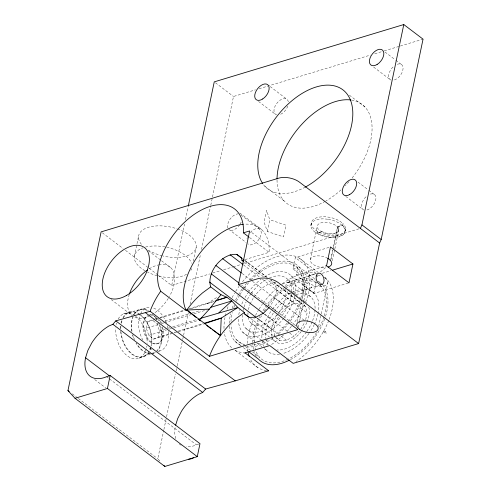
<?xml version="1.0" encoding="UTF-8"?>
<svg xmlns="http://www.w3.org/2000/svg" width="491" height="491" viewBox="0 0 491 491"><rect width="100%" height="100%" fill="white"/><g stroke="black" fill="none" stroke-linecap="round" stroke-linejoin="round"><path stroke-width="0.37" stroke-dasharray="2.46 1.84" d="M244.935 259.616L269.056 252.319L269.16 250.913A56.213 33.001 -52.8 0 0 244.579 224.178M330.553 260.629L332.708 250.189M333.328 247.206L337.575 226.652L342.442 225.179L342.798 225.467A17.412 8.869 11.8 0 1 340.355 235.987A17.412 8.869 11.8 0 1 319.709 234.397L316.94 232.887L322.041 231.586A10.943 5.573 11.8 0 0 335.132 233.182A10.943 5.573 11.8 0 0 337.759 226.83L337.575 226.652M134.362 256.284L138.572 236.165M146.263 328.197L147.601 321.783L152.026 319.88L156.936 323.606L159.458 330.781L158.12 337.194L153.695 339.097L148.785 335.371L146.263 328.197L158.734 324.428M158.311 275.279L171.697 285.437L184.524 224.068M185.463 219.581L188.121 206.858M193.245 261.31L196.204 247.157M159.802 460.963L157.783 458.772L163.742 430.269M163.896 429.515L166.406 417.516M166.566 416.767L175.496 374.013M176.128 371.012L177.067 366.513M177.22 365.758L182.554 340.257M182.707 339.508L188.354 312.503M190.078 304.254L200.58 254M201.519 249.496L210.614 205.993M210.768 205.244L212.339 197.744M212.493 196.995L233.501 96.481L255.455 89.841M267.337 231.482L269.786 219.747L266.533 210.406L264.084 222.141L267.337 231.482L283.534 236.901L285.983 225.166L269.786 219.747M295.821 325.772L270.216 306.341L274.905 298L276.623 289.788L275.697 286.063L266.674 279.213M274.886 335.74L273.64 330.725L275.359 322.519L278.606 316.738M303.855 300.615L307.427 283.51L296.202 274.991L297.773 267.466L250.263 231.414M348.266 283.074L313.847 293.483L302.622 284.964L304.193 277.44L292.967 268.921L295.337 257.603L329.749 247.169M297.294 321.685L301.799 300.118M301.953 299.375L306.304 278.55M310.244 259.69L317.241 226.185M298.264 327.38L299.504 321.433M299.663 320.691L303.702 301.357M305.697 319.635L307.096 312.92L305.5 306.476L271.278 280.508M313.847 293.483L316.124 282.613M317.333 276.82L317.634 275.371M330.989 259.254L332.855 250.324M333.008 249.581L337.673 227.253L336.126 225.78A10.943 5.573 11.8 0 0 320.93 222.877A10.943 5.573 11.8 0 0 319.85 230.702L321.955 232.004A10.943 5.573 11.8 0 0 335.046 233.599A10.943 5.573 11.8 0 0 337.673 227.253M318.628 326.521L321.114 314.621M321.267 313.878L327.792 282.644M332.358 260.807L334.69 249.643M334.844 248.9L338.821 229.874M310.852 225.731L311.288 223.638M317.29 231.212L316.855 233.311L321.691 231.844L321.783 231.427M358.915 228.843L340.711 234.311A17.412 8.869 11.8 0 1 320.058 232.722L316.474 230.77A17.412 8.869 11.8 0 1 316.143 217.973A17.412 8.869 11.8 0 1 340.373 221.521L342.792 223.503L342.356 225.596L337.483 227.069M345.124 230.745L345.56 228.653M300.695 329.473L305.021 321.765M305.5 306.476L300.903 303.07L294.226 303.383L286.781 307.341L280.048 314.172L241.547 284.958M275.813 337.593L279.839 340.576L286.517 340.263L293.962 336.298L299.142 331.044M320.402 271.959L325.699 267.546A10.943 5.573 11.8 0 1 314.952 265.502L312.847 264.201A10.943 5.573 11.8 0 1 312.927 256.75A10.943 5.573 11.8 0 1 327.024 257.971M190.852 308.704L206.981 303.825L217.789 296.779M198.757 444.017L193.749 445.877A32.332 18.983 -52.8 0 1 186.132 446.755M206.981 303.825L214.088 301.474M259.113 88.736L370.349 55.09M374.743 53.764L383.526 51.107M384.257 50.886L399.625 46.24M400.355 46.019L423.046 39.157M171.697 285.437L209.743 273.929M212.671 273.045L220.717 270.609M223.644 269.725L232.421 267.067M233.157 266.846L241.204 264.416M241.934 264.189L340.711 234.311A17.412 8.869 11.8 0 0 343.148 223.792L342.792 223.503M123.603 313.829L128.415 312.374M128.581 312.847L138.941 309.711M139.106 310.183L146.134 308.06M292.967 268.921L297.773 267.466M296.202 274.991L324.373 266.466M153.493 319.438L157.163 318.328M160.097 317.438L184.315 310.116M188.722 308.784L214.407 301.014M147.601 321.783L153.468 320.009M156.402 319.125L159.33 318.236M160.066 318.015L184.99 310.478M275.697 286.063L281.539 284.295M282.276 284.074L304.193 277.44M287.769 282.46L315.94 273.941M322.182 273.315L330.971 270.651M156.936 323.606L159.133 322.943M159.87 322.722L162.073 322.053M165.007 321.169L191.429 313.172M192.165 312.951L200.236 310.508M161.668 323.538L163.871 322.875M164.608 322.648L191.017 314.663M193.951 313.774L206.429 309.999M302.622 284.964L307.427 283.51M159.458 330.781L166.787 328.565M167.523 328.344L169.72 327.675M172.654 326.791L197.578 319.248M148.785 335.371L166.4 330.044M169.334 329.154L173.004 328.049M173.734 327.822L197.947 320.5M293.176 293.268L319.175 285.406M158.12 337.194L174.992 332.094M177.926 331.204L202.875 323.661M153.695 339.097L171.31 333.77M174.244 332.886L177.914 331.775M178.644 331.554L204.33 323.784M156.156 343.988L156.893 343.761M157.55 351.538L161.066 350.476M143.845 356.208L150.749 354.115M151.443 353.907L154.205 353.072M139.199 358.135L144.01 356.681M385.012 52.028L395.243 59.792M395.844 60.246L401.859 64.812M373.639 67.077L389.879 79.401M349.347 95.15L364.985 107.02M270.173 86.557L287.014 99.335M258.505 101.428L275.353 114.207M358.031 182.118L368.256 189.882M368.858 190.336L374.872 194.902M215.457 82.789L233.501 96.481M345.732 196.388L362.573 209.172M264.858 186.285L284.105 200.893M239.841 213.008L261.537 229.475M299.528 258.303L318.143 272.425M324.496 277.249L325.699 278.164M240.94 214.96L260.187 229.567A9.452 5.548 -52.8 0 1 257.83 240.829A9.452 5.548 -52.8 0 1 247.894 243.837M316.1 273.377L295.337 257.603M298.982 266.877L315.191 279.176M318.794 281.914L322.397 284.645A49.247 28.908 -52.8 0 0 318.254 281.349M297.595 268.485L316.812 283.062M319.813 285.345L321.016 286.253M249.502 237.478L269.056 252.319M291.218 275.887L314.633 293.661M228.64 229.229L246.089 242.468M287.978 279.643L311.398 297.417M288.53 289.377L290.334 290.746M290.936 291.2L292.734 292.568M293.336 293.023L295.14 294.391M295.735 294.846L306.55 303.045M242.56 258.714L244.395 260.101M245.003 260.568L267.006 277.262M242.241 258.554L244.076 259.942M244.684 260.408L267.294 277.568M270.351 279.882L300.903 303.07M244.42 262.323L263.667 276.93M276.623 289.788L307.096 312.92M243.505 264.894L260.003 277.415M262.446 279.269L294.226 303.383M274.905 298L304.776 320.66M242.173 273.493L286.781 307.341M264.704 314.099L287.26 331.21M289.696 333.064L293.962 336.298M264.361 314.172L275.359 322.519M257.259 318.064L286.517 340.263M256.535 317.745L273.64 330.725M250.576 318.371L274.96 336.875M275.568 337.335L279.839 340.576M250.778 322.826L269.393 336.949M271.793 338.772L274.193 340.594M148.276 250.705L160.95 260.316M161.551 260.776L171.206 268.104M245.923 328.454L262.139 340.76M262.734 341.214L268.743 345.774M242.689 332.211L254.7 341.325M257.1 343.148L261.906 346.793M264.305 348.616L266.11 349.985M102.331 232.802L123.02 248.501M125.457 250.349L148.577 267.896M149.184 268.356L157.703 274.819M236.306 339.619L244.714 345.995M245.316 346.456L251.92 351.464M252.521 351.924L259.727 357.387M234.925 341.227L240.326 345.326M243.327 347.603L248.133 351.249M257.793 367.569L234.373 349.801A56.213 32.995 -52.8 0 0 244.622 353.004M111.175 299.553L131.091 314.663M106.461 376.603L108.91 378.457M109.518 378.917L196.29 444.766M94.695 379.512L105.694 387.859M72.232 393.85L77.738 398.023M78.345 398.489L157.783 458.772M162.595 326.816L163.552 331.941A14.926 9.397 73.2 0 1 149.27 340.306A14.926 9.397 73.2 0 1 147.981 315.547M161.858 327.043L162.809 332.168A14.926 9.397 73.2 0 1 148.534 340.527A14.926 9.397 73.2 0 1 147.245 315.774M242.505 281.754A56.213 32.995 -52.8 0 1 294.747 256.112A56.213 32.995 -52.8 0 1 305.789 301.529M304.5 304.733A56.213 32.995 -52.8 0 1 292.765 324.612M291.396 326.343A56.213 32.995 -52.8 0 1 286.578 331.848M283.522 334.936A56.213 32.995 -52.8 0 1 271.02 344.835M231.623 347.708A56.213 32.995 -52.8 0 1 224.283 332.131M224.006 328.522A56.213 32.995 -52.8 0 1 225.148 316.695M225.295 315.983A56.213 32.995 -52.8 0 1 226.406 311.675M227.21 309.127A56.213 32.995 -52.8 0 1 228.61 305.292M232.114 297.607A56.213 32.995 -52.8 0 1 234.563 293.188M235.692 291.323A56.213 32.995 -52.8 0 1 238.945 286.443M249.698 279.753A49.247 28.908 -52.8 0 1 292.249 262.372A49.247 28.908 -52.8 0 1 301.91 299.185M301.677 299.884A49.247 28.908 -52.8 0 1 289.586 322.041M289.119 322.642A49.247 28.908 -52.8 0 1 277.759 334.445M272.959 338.146A49.247 28.908 -52.8 0 1 245.291 346.689M241.13 345.523A49.247 28.908 -52.8 0 1 229.328 325.49M229.328 323.379A49.247 28.908 -52.8 0 1 230.623 313.774M232.231 308.213A49.247 28.908 -52.8 0 1 233.532 304.708M235.6 300.056A49.247 28.908 -52.8 0 1 238.037 295.459M238.411 294.815A49.247 28.908 -52.8 0 1 242.057 289.125M242.499 288.505A49.247 28.908 -52.8 0 1 246.697 283.111M324.643 277.268A56.213 32.995 -52.8 0 1 329.209 319.297M328.712 320.58A56.213 32.995 -52.8 0 1 296.116 361.505M266.527 370.619A56.213 32.995 -52.8 0 1 250.072 358.565M247.9 351.286A56.213 32.995 -52.8 0 1 247.427 346.296M247.439 343.381A56.213 32.995 -52.8 0 1 254.264 317.935M255.535 315.382A56.213 32.995 -52.8 0 1 258.352 310.337M259.113 309.091A56.213 32.995 -52.8 0 1 262.366 304.211M263.225 303.021A56.213 32.995 -52.8 0 1 280.208 285.363M282.405 283.7A56.213 32.995 -52.8 0 1 316.413 273.413M150.185 314.952A14.926 9.397 73.2 0 1 159.366 321.274M148.534 315.265A14.926 9.397 73.2 0 1 152.854 314.97M159.287 319.844A14.926 9.397 73.2 0 1 161.539 323.729M146.22 348.935A23.525 14.81 73.2 0 1 127.942 356.294A23.525 14.81 73.2 0 1 115.759 327.853M116.232 324.471A23.525 14.81 73.2 0 1 116.582 323.023M118.178 319.046A23.525 14.81 73.2 0 1 134.976 315.75M135.541 316.161A23.525 14.81 73.2 0 1 147.091 343.399M146.809 346.18A23.525 14.81 73.2 0 1 146.57 347.493M148.644 352.747A23.525 14.81 73.2 0 1 131.576 353.956A23.525 14.81 73.2 0 1 120.516 329.989M120.485 328.534A23.525 14.81 73.2 0 1 120.804 324.33M121.044 323.017A23.525 14.81 73.2 0 1 121.829 320.187M122.989 317.591A23.525 14.81 73.2 0 1 139.788 314.295M140.352 314.706A23.525 14.81 73.2 0 1 151.381 346.038M151.032 347.481A23.525 14.81 73.2 0 1 149.792 350.777M151.566 349.512A22.518 14.178 73.2 0 1 148.036 346.885M142.906 340.189A22.518 14.178 73.2 0 1 140.07 314.903M140.598 313.712A22.518 14.178 73.2 0 1 149.773 307.323M153.671 308.084A22.518 14.178 73.2 0 1 166.161 322.274M167.339 325.742A22.518 14.178 73.2 0 1 168.026 328.608M168.462 331.468A22.518 14.178 73.2 0 1 157.427 351.206M150.399 353.336A22.518 14.178 73.2 0 1 136.59 343.528M134.583 339.735A22.518 14.178 73.2 0 1 132.834 334.911M132.011 331.333A22.518 14.178 73.2 0 1 133.043 317.033M134.276 314.553A22.518 14.178 73.2 0 1 147.951 310.791M153.167 314.805A22.518 14.178 73.2 0 1 156.917 319.856M159.127 324.398A22.518 14.178 73.2 0 1 155.359 351.9M154.039 352.599A22.518 14.178 73.2 0 1 151.154 353.305M150.485 353.821A23.022 14.491 73.2 0 1 135.995 343.184M133.208 337.139A23.022 14.491 73.2 0 1 132.325 334.261M131.686 331.333A23.022 14.491 73.2 0 1 132.496 317.358M133.626 314.817A23.022 14.491 73.2 0 1 148.65 310.693M155.592 317.204A23.022 14.491 73.2 0 1 157.501 320.23M159.937 325.643A23.022 14.491 73.2 0 1 157.402 350.844M155.334 352.489A23.022 14.491 73.2 0 1 151.253 353.796M149.154 351.096A23.022 14.491 73.2 0 1 133.061 354.563A23.022 14.491 73.2 0 1 121.019 332.272M120.823 328.663A23.022 14.491 73.2 0 1 120.964 325.889M121.369 323.262A23.022 14.491 73.2 0 1 122.136 320.494M123.272 317.953A23.022 14.491 73.2 0 1 137.621 313.467M138.29 313.823A23.022 14.491 73.2 0 1 151.056 345.793M150.712 347.205A23.022 14.491 73.2 0 1 149.503 350.427M285.381 289.408A24.875 14.601 -52.8 0 1 278.305 313.24M276.936 314.909A24.875 14.601 -52.8 0 1 248.336 317.984M247.949 314.878A24.875 14.601 -52.8 0 1 248.004 312.706M248.452 309.643A24.875 14.601 -52.8 0 1 249.931 304.733M250.214 304.033A24.875 14.601 -52.8 0 1 253.123 298.418M253.896 297.215A24.875 14.601 -52.8 0 1 275.967 282.362M269.455 277.986A32.332 18.983 -52.8 0 1 291.568 292.9M291.494 293.667A32.332 18.983 -52.8 0 1 280.834 317.1M279.931 318.168A32.332 18.983 -52.8 0 1 253.988 332.198A32.332 18.983 -52.8 0 1 242.333 315.197M243.057 310.613A32.332 18.983 -52.8 0 1 243.855 307.704M244.095 306.967A32.332 18.983 -52.8 0 1 246.083 302.02M247.446 299.344A32.332 18.983 -52.8 0 1 250.919 293.808M251.337 293.237A32.332 18.983 -52.8 0 1 266.226 279.618M264.256 276.973A37.31 21.899 -52.8 0 1 294.981 294.177M294.698 295.656A37.31 21.899 -52.8 0 1 284.289 317.432M283.829 318.033A37.31 21.899 -52.8 0 1 253.54 336.587A37.31 21.899 -52.8 0 1 238.46 318.248M238.81 314.657A37.31 21.899 -52.8 0 1 240.081 308.974M241.848 304.021A37.31 21.899 -52.8 0 1 243.659 300.099M245.064 297.503A37.31 21.899 -52.8 0 1 247.838 293.109M248.274 292.489A37.31 21.899 -52.8 0 1 261.169 279.109M251.128 280.091A47.118 27.662 -52.8 0 1 291.568 264.336A47.118 27.662 -52.8 0 1 300.265 299.798M300.019 300.517A47.118 27.662 -52.8 0 1 287.708 322.409M287.253 322.974A47.118 27.662 -52.8 0 1 274.254 335.543M268.012 339.655A47.118 27.662 -52.8 0 1 249.87 345.142M244.843 344.565A47.118 27.662 -52.8 0 1 230.954 324.563M230.985 321.642A47.118 27.662 -52.8 0 1 232.384 312.571M233.882 307.587A47.118 27.662 -52.8 0 1 234.956 304.721M236.429 301.339A47.118 27.662 -52.8 0 1 239.577 295.33M239.964 294.674A47.118 27.662 -52.8 0 1 243.984 288.585M244.414 287.996A47.118 27.662 -52.8 0 1 249.041 282.331M322.857 285.167A49.247 28.908 -52.8 0 1 324.852 318.358M324.6 319.064A49.247 28.908 -52.8 0 1 290.077 359.805M256.222 356.184A49.247 28.908 -52.8 0 1 253.687 350.12M253.516 349.408A49.247 28.908 -52.8 0 1 252.779 344.062M252.736 342.571A49.247 28.908 -52.8 0 1 259.678 316.505M262.986 310.668A49.247 28.908 -52.8 0 1 285.59 286.885M286.204 286.48A49.247 28.908 -52.8 0 1 315.535 280.097M319.991 285.228A47.118 27.662 -52.8 0 1 324.146 316.136M323.919 316.855A47.118 27.662 -52.8 0 1 319.224 327.89M316.572 332.493A47.118 27.662 -52.8 0 1 288.745 358.853M288.07 359.185A47.118 27.662 -52.8 0 1 255.872 350.85M255.658 350.218A47.118 27.662 -52.8 0 1 254.455 343.86M254.375 342.337A47.118 27.662 -52.8 0 1 261.519 315.75M264.17 311.153A47.118 27.662 -52.8 0 1 267.405 306.359M267.834 305.77A47.118 27.662 -52.8 0 1 284.933 288.984M285.559 288.555A47.118 27.662 -52.8 0 1 316.407 282.748M292.237 292.219A37.31 21.899 -52.8 0 1 318.119 313.43M317.972 314.111A37.31 21.899 -52.8 0 1 314.614 323.808M314.308 324.459A37.31 21.899 -52.8 0 1 309.483 332.763M309.048 333.383A37.31 21.899 -52.8 0 1 282.368 353.649M279.539 354.183A37.31 21.899 -52.8 0 1 263.986 346.953M263.649 346.259A37.31 21.899 -52.8 0 1 272.131 309.649M272.579 309.042A37.31 21.899 -52.8 0 1 291.562 292.544M296.061 294.575A32.332 18.983 -52.8 0 1 315.075 309.183M315.044 309.919A32.332 18.983 -52.8 0 1 312.423 321.114M312.129 321.844A32.332 18.983 -52.8 0 1 306.807 331.486M306.402 332.063A32.332 18.983 -52.8 0 1 277.059 349.942M268.436 345.112A32.332 18.983 -52.8 0 1 266.288 340.398M266.116 339.692A32.332 18.983 -52.8 0 1 293.52 295.484M308.802 307.176A24.875 14.601 -52.8 0 1 307.108 321.838M306.838 322.464A24.875 14.601 -52.8 0 1 301.726 331.008M301.271 331.578A24.875 14.601 -52.8 0 1 272.161 337.145M271.94 336.464A24.875 14.601 -52.8 0 1 278.145 313.798M278.575 313.209A24.875 14.601 -52.8 0 1 299.387 300.13M304.782 301.578A24.875 14.601 -52.8 0 1 306.003 302.505M181.197 445.245A32.332 18.983 -52.8 0 1 178.908 443.551M175.772 438.555A32.332 18.983 -52.8 0 1 175.238 426.691M290.764 293.9A5.972 3.756 73.2 0 1 286.916 290.979M285.762 286.56A5.972 3.756 73.2 0 1 290.801 283.049A5.972 3.756 73.2 0 1 293.195 292.206M325.189 278.139A10.943 5.573 11.8 0 1 322.587 286.302A10.943 5.573 11.8 0 1 306.985 281.079A10.943 5.573 11.8 0 1 315.007 274.733M317.812 275.07A10.943 5.573 11.8 0 1 321.869 276.273M177.533 229.002A29.35 14.945 11.8 0 1 195.35 249.759A29.35 14.945 11.8 0 1 163.086 256.014M162.337 255.836A29.35 14.945 11.8 0 1 148.534 250.275M141.408 244.315A29.35 14.945 11.8 0 1 145.772 228.272A29.35 14.945 11.8 0 1 176.828 228.757M158.796 264.845A30.841 18.106 -52.8 0 1 169.401 296.503M168.296 298.368A30.841 18.106 -52.8 0 1 154.297 313.16M153.683 313.565A30.841 18.106 -52.8 0 1 150.473 315.425M149.792 315.768A30.841 18.106 -52.8 0 1 133.742 316.769M133.159 316.413A30.841 18.106 -52.8 0 1 129.115 294.87M149.227 268.81A30.841 18.106 -52.8 0 1 158.059 264.999M191.711 268.54A29.35 14.945 11.8 0 1 190.864 270.351M186.574 274.273A29.35 14.945 11.8 0 1 147.619 272.186M144.974 270.774A29.35 14.945 11.8 0 1 142.869 247.863M145.545 247.047A29.35 14.945 11.8 0 1 165.228 246.948M166.725 247.255A29.35 14.945 11.8 0 1 191.545 263.244M397.25 64.235A9.452 5.548 -52.8 0 1 402.81 70.354A9.452 5.548 -52.8 0 1 393.279 80.279M391.124 80.143A9.452 5.548 -52.8 0 1 393.518 66.512M276.654 114.876A9.452 5.548 -52.8 0 1 277.716 102.275A9.452 5.548 -52.8 0 1 288.364 102.11M287.787 106.136A9.452 5.548 -52.8 0 1 280.073 114.544M250.244 232.574A9.452 5.548 -52.8 0 1 260.187 229.567M247.01 238.829A9.452 5.548 -52.8 0 1 247.409 237.411M370.386 194.074A9.452 5.548 -52.8 0 1 375.578 200.616A9.452 5.548 -52.8 0 1 365.863 210.246M363.77 209.995A9.452 5.548 -52.8 0 1 366.648 196.204M351.624 100.072A62.179 36.5 -52.8 0 1 351.39 178.859M349.003 181.688A62.179 36.5 -52.8 0 1 345.363 185.641M340.981 189.882A62.179 36.5 -52.8 0 1 325.938 200.942M325.257 201.328A62.179 36.5 -52.8 0 1 277.022 179.663M241.149 222.104A9.452 5.548 -52.8 0 1 240.044 224.24M239.712 224.749A9.452 5.548 -52.8 0 1 229.831 230.058M227.873 227.916A9.452 5.548 -52.8 0 1 230.23 218.931A9.452 5.548 -52.8 0 1 238.215 213.855M305.322 187.096A62.179 36.5 -52.8 0 1 263.108 184.131M311.582 286.953L310.956 287.56L311.582 286.953M327.749 219.195L323.323 218.851A17.412 8.869 11.8 0 0 316.038 232.863L319.623 234.821A17.412 8.869 11.8 0 0 340.269 236.41A17.412 8.869 11.8 0 0 342.712 225.891L339.938 223.614A17.412 8.869 11.8 0 0 327.749 219.195M325.686 331.376L322.36 330.909L326.202 333.825L325.686 331.376"/><path stroke-width="0.74" d="M212.118 329.461L220.502 335.574L221.214 318.113L237.871 307.532L244.377 312.466L244.764 314.044L249.029 317.278M248.894 237.018L243.395 232.844L243.493 231.439A56.213 33.001 -52.8 0 0 194.798 213.972A56.213 33.001 -52.8 0 0 159.391 288.291L160.692 291.231L186.353 310.711L186.819 310.011A56.219 33.001 -52.8 0 1 198.26 296.736L202.488 292.924L210.688 286.91C206.269 272.652 221.693 253.074 236.742 254.381L241.339 257.781L242.014 260.5L243.217 261.415M243.395 232.844L249.649 230.948L238.448 284.577L297.798 329.614L209.467 356.331L150.117 311.294L115.796 320.868L112.875 324.293L108.885 326.036A32.332 18.983 -52.8 0 0 91.633 343.148L87.858 350.445L85.569 357.743A32.332 18.983 -52.8 0 0 103.92 377.714L110.162 375.48L199.99 443.649L197.278 456.642L164.847 466.45L75.019 398.287L67.954 390.603L101.115 231.881L278.698 178.165A14.926 7.604 11.8 0 1 299.424 182.118L379.617 243.008L358.614 343.565L293.182 363.358L269.762 345.584L244.622 352.998M75.019 398.287L107.449 388.473L110.162 375.48M188.28 206.11L214.254 81.874L403.792 24.55L423.046 39.157L381.188 239.504L379.617 243.008M326.54 265.809L330.486 246.948L352.943 263.992L348.997 282.853L326.54 265.809L325.576 265.975M403.792 24.55L361.941 224.896L360.369 228.401M175.625 425.181L177.687 418.608L181.461 411.311A32.332 18.983 -52.8 0 1 198.714 394.205L202.703 392.456L205.625 389.032L235.293 380.863L268.657 370.773L245.236 353.004M150.117 311.294L150.326 310.668A56.226 33.007 -52.8 0 1 157.899 295.416L160.692 291.231M209.467 356.331L209.675 355.705A56.219 33.001 -52.8 0 1 231.942 322.292L236.177 318.487L244.377 312.466M198.272 319.144L199.42 320.058L209.362 309.115L220.968 294.704L226.885 297.239L231.795 300.965L237.871 307.532L199.776 318.585M269.185 307.391L263.483 313.172L256.038 317.137L249.36 317.444L244.764 314.044M218.833 312.822L231.795 300.965L210.51 307.403M193.577 457.759L191.036 458.87L188.648 459.251M204.33 323.784L221.214 318.113L204.342 323.213M215.512 301.001L226.885 297.239L218.078 299.903M242.014 260.5L243.475 260.058M238.448 284.577L257.683 278.759A14.926 7.598 11.8 0 1 278.409 282.706L358.614 343.565M332.438 270.21L352.943 263.992M196.553 317.775L186.819 310.011L209.362 309.115M268.043 370.773L268.657 370.773M206.723 325.527L210.921 328.583M361.941 224.896L381.188 239.504M236.742 254.381L241.633 258.088M230.064 254.688L242.892 264.428M222.619 258.653L241.56 273.027M215.88 265.484L239.105 283.104M211.198 273.831L263.747 313.706M209.479 282.037L255.921 317.278M210.688 286.91L220.968 294.704M248.734 351.703L258.34 358.995A49.247 28.908 -52.8 0 0 289.377 360.173M186.819 310.011L220.502 335.574M199.42 320.058L200.506 320.887M145.465 312.699L235.293 380.863M115.796 320.868L205.625 389.032M112.875 324.293L202.703 392.456M85.569 357.743L109.401 375.83M107.449 388.473L197.278 456.642M67.954 390.603L69.182 391.53M163.834 465.351L164.847 466.45M186.353 310.711L185.058 307.765A56.213 33.001 -52.8 0 1 197.64 256.327A56.213 33.001 -52.8 0 1 243.211 224.295M249.219 356.454A56.213 32.995 -52.8 0 1 248.151 352.636M328.049 267.092A10.943 5.573 11.8 0 0 330.676 260.746L329.13 259.279A10.943 5.573 11.8 0 0 327.589 258.278M129.342 294.17A30.841 18.106 -52.8 0 1 147.386 270.032M277.022 178.963A62.179 36.5 -52.8 0 1 302.401 123.658A62.179 36.5 -52.8 0 1 350.887 99.968M262.703 183.554A62.179 36.5 -52.8 0 1 290.948 101.569A62.179 36.5 -52.8 0 1 352.256 106.664A62.179 36.5 -52.8 0 1 305.322 187.096M316.235 275.985A5.972 3.756 73.2 0 0 321.102 284.725A5.972 3.756 73.2 0 0 322.918 276.016A5.972 3.756 73.2 0 0 316.235 275.985M299.277 329.166A10.943 5.573 11.8 0 0 317.597 330.112A10.943 5.573 11.8 0 0 305.371 320.832A10.943 5.573 11.8 0 0 299.277 329.166M126.494 295.459A30.841 18.106 -52.8 0 0 145.864 248.869A30.841 18.106 -52.8 0 0 105.049 272.131A30.841 18.106 -52.8 0 0 126.494 295.459M377.119 64.468A9.452 5.548 -52.8 0 0 382.606 50.205A9.452 5.548 -52.8 0 0 370.128 57.821A9.452 5.548 -52.8 0 0 377.119 64.468M262.71 98.961A9.452 5.548 -52.8 0 0 267.767 84.728A9.452 5.548 -52.8 0 0 255.326 92.799A9.452 5.548 -52.8 0 0 262.71 98.961M349.684 194.571A9.452 5.548 -52.8 0 0 355.625 180.295A9.452 5.548 -52.8 0 0 343.117 187.421A9.452 5.548 -52.8 0 0 349.684 194.571"/></g></svg>
